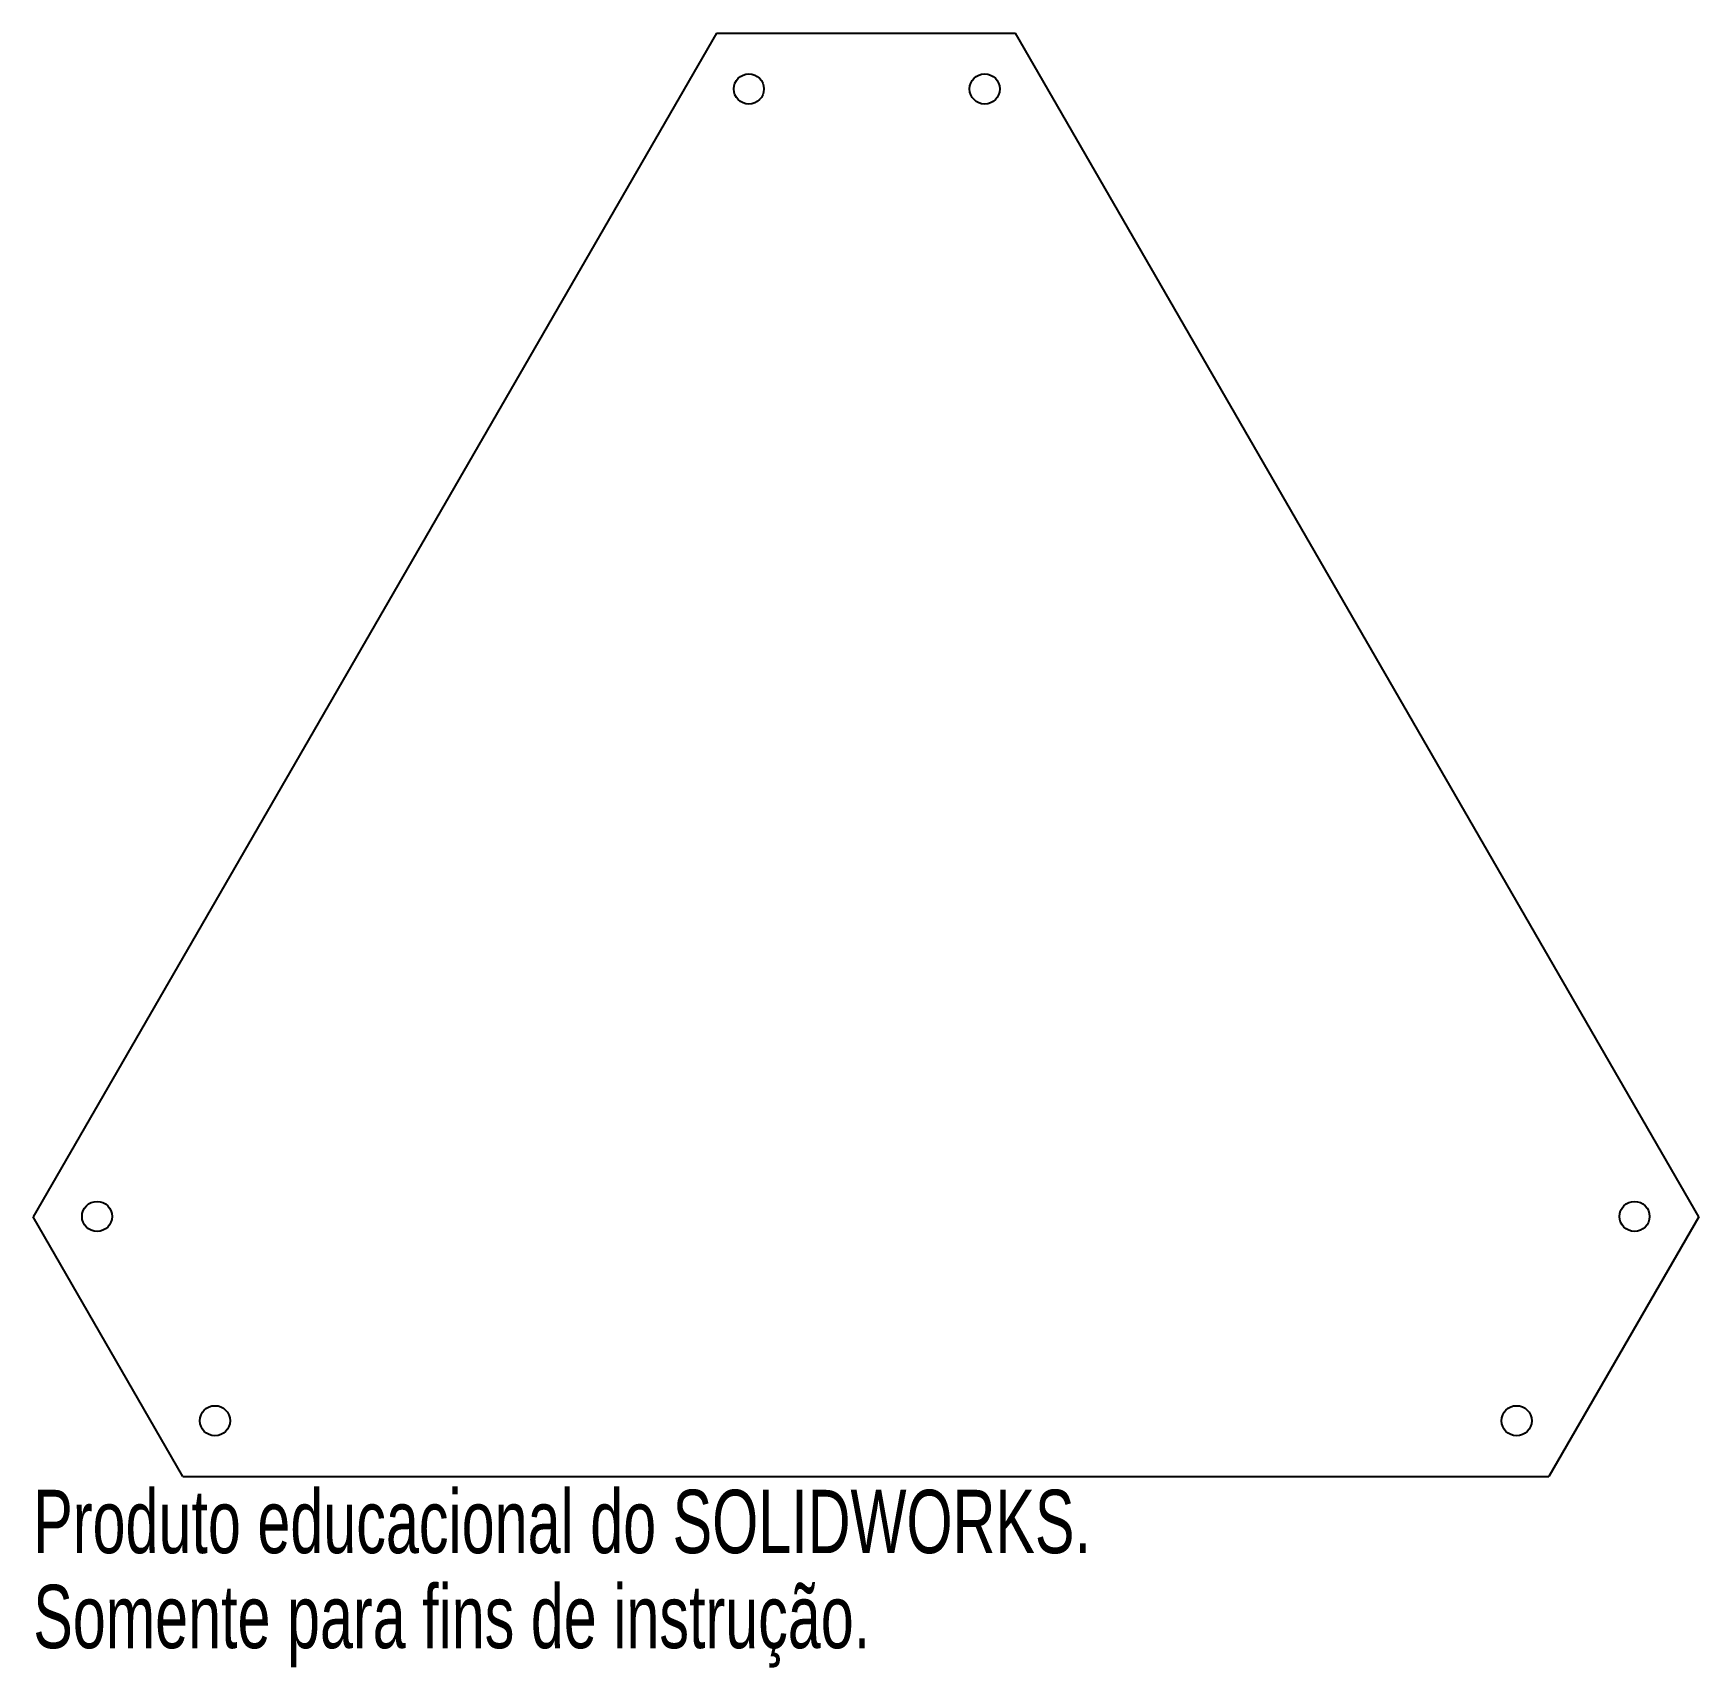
# Model space of a CAD drawing. Header units: millimetres. Extents: x -64 to 64, y -15 to 110.
import ezdxf

# ---------------------------------------------------------------- set-up
doc = ezdxf.new("R2010")
doc.units = ezdxf.units.MM
doc.styles.add('SLDTEXTSTYLE0', font='TXT', dxfattribs={"width": 0.7})

msp = doc.modelspace()

# ---------------------------------------------------------------- linework, layer by layer
at = {"color": 7, "linetype": 'Continuous', "lineweight": 25}
for p, q in [((-11.42, 110.12), (-63.56, 19.82)), ((-11.42, 110.12), (11.42, 110.12)), ((63.56, 19.82), (11.42, 110.12)), ((-52.14, 0), (-63.56, 19.82)), ((63.56, 19.82), (52.13, 0)), ((-52.14, 0), (52.13, 0))]:
    msp.add_line(p, q, dxfattribs=at)
for centre in [(-8.94, 105.87), (9.06, 105.87), (-58.69, 19.84), (58.66, 19.84), (-49.69, 4.25), (49.66, 4.25)]:
    msp.add_circle(centre, 1.15, dxfattribs=at)

# ---------------------------------------------------------------- texts
at = {"color": 7, "linetype": 'Continuous', "char_height": 4.8336, "attachment_point": 1, "style": 'SLDTEXTSTYLE0'}
for s, insert in [('Produto educacional do SOLIDWORKS.', (-63.56, -1.02)), ('Somente para fins de instrução.', (-63.56, -8.27))]:
    msp.add_mtext(s, dxfattribs=dict(at, insert=insert))

doc.saveas('drawing.dxf')
